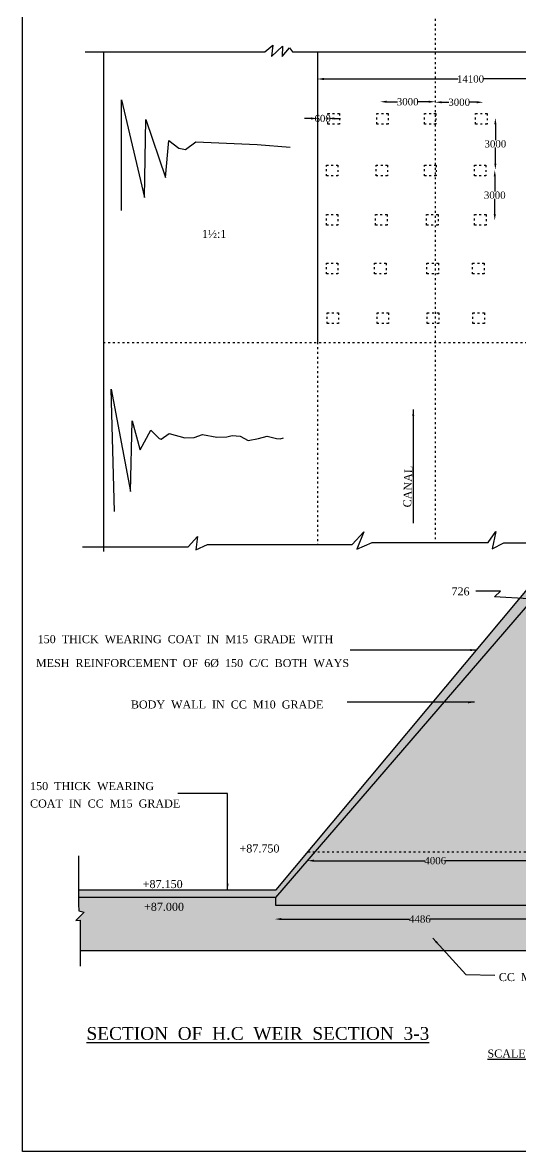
# Model space of a CAD drawing. Header units: millimetres. Extents: x 8946 to 179991, y 2465 to 113489.
# Drawn here: x 8946 to 40100, y 2465 to 73013 of the extents above; entities that cross this region are included whole.
import ezdxf

# ---------------------------------------------------------------- set-up
doc = ezdxf.new("R2010")
doc.units = ezdxf.units.MM
doc.header["$MEASUREMENT"] = 0
doc.header["$PDMODE"] = 66
doc.header["$PDSIZE"] = 170
doc.linetypes.add('ACAD_ISO03W100', pattern=[30, 12, -18])
for name, color, linetype in [('DIM', 5, 'Continuous'), ('DOT LINE', 3, 'ACAD_ISO03W100'), ('DWG. LINE', 1, 'Continuous'), ('HATCH', 2, 'Continuous'), ('TEXT', 7, 'Continuous')]:
    doc.layers.add(name, color=color, linetype=linetype)
doc.layers.add('TITLE', color=7, linetype='Continuous', lineweight=30)
doc.styles.get("Standard").update_dxf_attribs({"font": 'TIMES.TTF', "height": 450})
doc.dimstyles.get("Standard").update_dxf_attribs({"dimtxt": 450, "dimasz": 400, "dimexe": 0.18, "dimexo": 0.0625, "dimgap": 0.09, "dimtad": 0, "dimtih": 1, "dimtoh": 1, "dimdec": 1, "dimzin": 0, "dimdsep": 46, "dimtxsty": 'Standard', "dimcen": 0.09, "dimse1": 1, "dimse2": 1, "dimclrd": 5, "dimclre": 5, "dimclrt": 4, "dimadec": 0, "dimazin": 0, "dimtfac": 1, "dimtdec": 1, "dimtofl": 0, "dimtmove": 0, "dimatfit": 3, "dimfxl": 1, "dimtolj": 1, "dimtzin": 0, "dimarcsym": 0})
pattern_1 = [(50, (0, 0), (717.2602, -62.752), [75, -825]), (355, (0, 0), (-138.7513, 752.192), [60, -660]), (100.4514, (59.8, -5.2), (578.5094, 689.4395), [63.74, -701.142]), (46.1842, (0, 200), (1067.241, -165.519), [112.5, -1237.5]), (96.6356, (88.9, 186.2), (934.663, 974.118), [95.61, -1051.713]), (351.1842, (0, 200), (934.662, 974.119), [90, -990]), (21, (100, 150), (596.907, -402.619), [75, -825]), (326, (100, 150), (243.3153, 725.15), [60, -660]), (71.4514, (149.74, 116.45), (840.2226, 322.5305), [63.74, -701.142]), (37.5, (0, 0), (12.15986, 332.89385), [0, -652, 0, -670, 0, -662.5]), (7.5, (0, 0), (263.0695, 394.4117), [0, -382, 0, -637, 0, -252.5]), (327.5, (-223, 0), (533.82244, -22.55487), [0, -250, 0, -780, 0, -1035]), (317.5, (-323, 0), (583.1862, 100.105), [0, -325, 0, -518, 0, -735])]

# ---------------------------------------------------------------- blocks, each defined once
blk = doc.blocks.new('*D23')
at = {"layer": 'Defpoints', "color": 0}
for p in [(27398, 66888), (28048, 67019), (28048, 66888)]:
    blk.add_point(p, dxfattribs=at)
at = {"layer": 'DIM', "color": 5, "lineweight": -2}
for p, q in [((26998, 67019), (26598, 67019)), ((28448, 67019), (28848, 67019))]:
    blk.add_line(p, q, dxfattribs=at)
at = {"layer": 'DIM', "color": 5}
for points in [[(26998, 67086), (26998, 66952), (27398, 67019)], [(28448, 67086), (28448, 66952), (28048, 67019)]]:
    blk.add_solid(points, dxfattribs=at)
at = {"layer": 'DIM', "color": 4, "insert": (27723, 67019), "char_height": 450, "attachment_point": 5}
blk.add_mtext('\\A1;600', dxfattribs=at)
blk = doc.blocks.new('*D24')
at = {"layer": 'Defpoints', "color": 0}
for p in [(31326, 68064), (34762, 68064), (34762, 68064)]:
    blk.add_point(p, dxfattribs=at)
at = {"layer": 'DIM', "color": 5, "lineweight": -2}
for p, q in [((31726, 68064), (32405, 68064)), ((34362, 68064), (33683, 68064))]:
    blk.add_line(p, q, dxfattribs=at)
at = {"layer": 'DIM', "color": 5}
for points in [[(31726, 68131), (31726, 67998), (31326, 68064)], [(34362, 68131), (34362, 67998), (34762, 68064)]]:
    blk.add_solid(points, dxfattribs=at)
at = {"layer": 'DIM', "color": 4, "insert": (33044, 68064), "char_height": 450, "attachment_point": 5}
blk.add_mtext('\\A1;3000', dxfattribs=at)
blk = doc.blocks.new('*D25')
at = {"layer": 'Defpoints', "color": 0}
for p in [(34762, 68064), (37770, 68064), (37770, 68032)]:
    blk.add_point(p, dxfattribs=at)
at = {"layer": 'DIM', "color": 5, "lineweight": -2}
for p, q in [((35162, 68032), (35627, 68032)), ((37370, 68032), (36906, 68032))]:
    blk.add_line(p, q, dxfattribs=at)
at = {"layer": 'DIM', "color": 5}
for points in [[(35162, 68099), (35162, 67966), (34762, 68032)], [(37370, 68099), (37370, 67966), (37770, 68032)]]:
    blk.add_solid(points, dxfattribs=at)
at = {"layer": 'DIM', "color": 4, "insert": (36266, 68032), "char_height": 450, "attachment_point": 5}
blk.add_mtext('\\A1;3000', dxfattribs=at)
blk = doc.blocks.new('*D26')
at = {"layer": 'Defpoints', "color": 0}
for p in [(27398, 69487), (41538, 69487), (41538, 69487)]:
    blk.add_point(p, dxfattribs=at)
at = {"layer": 'DIM', "color": 5, "lineweight": -2}
for p, q in [((27798, 69487), (36194, 69487)), ((41138, 69487), (37754, 69487))]:
    blk.add_line(p, q, dxfattribs=at)
at = {"layer": 'DIM', "color": 5}
for points in [[(27798, 69553), (27798, 69420), (27398, 69487)], [(41138, 69553), (41138, 69420), (41538, 69487)]]:
    blk.add_solid(points, dxfattribs=at)
at = {"layer": 'DIM', "color": 4, "insert": (36974, 69487), "char_height": 450, "attachment_point": 5}
blk.add_mtext('\\A1;14100', dxfattribs=at)
blk = doc.blocks.new('*D33')
at = {"layer": 'Defpoints', "color": 0}
for p in [(38531, 67057), (38531, 63805), (38531, 63805)]:
    blk.add_point(p, dxfattribs=at)
at = {"layer": 'DIM', "color": 5, "lineweight": -2}
for p, q in [((38531, 66657), (38531, 65660)), ((38531, 64205), (38531, 65202))]:
    blk.add_line(p, q, dxfattribs=at)
at = {"layer": 'DIM', "color": 5}
for points in [[(38464, 66657), (38597, 66657), (38531, 67057)], [(38464, 64205), (38597, 64205), (38531, 63805)]]:
    blk.add_solid(points, dxfattribs=at)
at = {"layer": 'DIM', "color": 4, "insert": (38531, 65431), "char_height": 450, "attachment_point": 5}
blk.add_mtext('\\A1;3000', dxfattribs=at)
blk = doc.blocks.new('*D34')
at = {"layer": 'Defpoints', "color": 0}
for p in [(38531, 63805), (38493, 60646), (38531, 60646)]:
    blk.add_point(p, dxfattribs=at)
at = {"layer": 'DIM', "color": 5, "lineweight": -2}
for p, q in [((38493, 63405), (38493, 62455)), ((38493, 61046), (38493, 61997))]:
    blk.add_line(p, q, dxfattribs=at)
at = {"layer": 'DIM', "color": 5}
for points in [[(38427, 63405), (38560, 63405), (38493, 63805)], [(38427, 61046), (38560, 61046), (38493, 60646)]]:
    blk.add_solid(points, dxfattribs=at)
at = {"layer": 'DIM', "color": 4, "insert": (38493, 62226), "char_height": 450, "attachment_point": 5}
blk.add_mtext('\\A1;3000', dxfattribs=at)
blk = doc.blocks.new('*D53')
at = {"layer": 'Defpoints', "color": 0}
for p in [(24735, 16945), (42881, 16985), (42881, 16945)]:
    blk.add_point(p, dxfattribs=at)
at = {"layer": 'DIM', "color": 5, "lineweight": -2}
for p, q in [((25135, 16985), (33161, 16985)), ((42481, 16985), (34454, 16985))]:
    blk.add_line(p, q, dxfattribs=at)
at = {"layer": 'DIM', "color": 5}
for points in [[(25135, 17051), (25135, 16918), (24735, 16985)], [(42481, 17051), (42481, 16918), (42881, 16985)]]:
    blk.add_solid(points, dxfattribs=at)
at = {"layer": 'DIM', "color": 4, "insert": (33808, 16985), "char_height": 450, "attachment_point": 5}
blk.add_mtext('\\A1;4486', dxfattribs=at)
blk = doc.blocks.new('*D54')
at = {"layer": 'Defpoints', "color": 0}
for p in [(26781, 20635), (42757, 20635), (42757, 20635)]:
    blk.add_point(p, dxfattribs=at)
at = {"layer": 'DIM', "color": 5, "lineweight": -2}
for p, q in [((27181, 20635), (34122, 20635)), ((42357, 20635), (35415, 20635))]:
    blk.add_line(p, q, dxfattribs=at)
at = {"layer": 'DIM', "color": 5}
for points in [[(27181, 20702), (27181, 20568), (26781, 20635)], [(42357, 20702), (42357, 20568), (42757, 20635)]]:
    blk.add_solid(points, dxfattribs=at)
at = {"layer": 'DIM', "color": 4, "insert": (34769, 20635), "char_height": 450, "attachment_point": 5}
blk.add_mtext('\\A1;4006', dxfattribs=at)

msp = doc.modelspace()

# ---------------------------------------------------------------- hatches: boundary and pattern name
at = {"layer": 'HATCH'}
h = msp.add_hatch(dxfattribs=at)
h.set_pattern_fill('AR-CONC', color=256, scale=100, style=0)
h.set_pattern_definition(pattern_1)
h.paths.add_polyline_path([(44416.05, 17829.26), (24796, 17829.26), (24796, 18334.08), (12456.48, 18334.08), (12456.48, 17926.34), (12459.24, 17495.77), (12811.1, 17419.47), (12281.7, 16892.54), (12559.91, 16919.8), (12559.91, 15025.64), (44416.05, 15025.64)])
h.paths.add_polyline_path([(41916.82, 38096.92), (41846.87, 38096.92), (27265.42, 21196.27), (41916.82, 21196.27)])
h.paths.add_polyline_path([(42756.68, 38096.92), (41916.82, 38096.92), (41916.82, 21196.27), (42756.68, 21196.27)])
h.paths.add_polyline_path([(72435.04, 28107.46), (76927.14, 28107.46), (76927.14, 29308.18), (76095.23, 29308.18), (72518.27, 29308.18), (72518.27, 29084.36), (65031.42, 29084.36), (65031.42, 28597.37), (65518.39, 28733.23), (64969.92, 28316.59), (64969.92, 27317.02), (72435.04, 27317.02)])
h.paths.add_polyline_path([(74269.1, 31675.54), (72518.27, 31675.54), (72518.27, 29308.18), (76095.23, 29308.18), (75453.9, 30209.44)])
h.paths.add_polyline_path([(79836.27, 32113.55), (73915.13, 32113.55), (74269.1, 31675.54), (79836.27, 31675.54)])
h.paths.add_polyline_path([(79791.96, 30937.61), (80151.09, 31273.99), (79836.27, 31170.84), (79836.27, 31675.54), (74269.1, 31675.54), (75453.9, 30209.44), (79791.96, 30209.44)])
h.paths.add_polyline_path([(73915.13, 32113.55), (72518.27, 32113.55), (72518.27, 31675.54), (74269.1, 31675.54)])
h.paths.add_polyline_path([(88410.3, 35784.56), (85862.76, 28833.67), (88410.3, 28833.67)])
h.paths.add_polyline_path([(89649.06, 35784.56), (88410.3, 35784.56), (88410.3, 28833.67), (89649.06, 28833.67)])
h.paths.add_polyline_path([(90523.43, 28833.67), (85108.03, 28833.67), (85108.03, 27549.58), (90523.43, 27549.58)])
h.paths.add_polyline_path([(95182.11, 28624.27), (94751.62, 28357.5), (95006.36, 28809.37), (95006.36, 29084.19), (89649.06, 29084.19), (89649.06, 28833.67), (90523.43, 28833.67), (90523.43, 27549.58), (94996.84, 27549.58), (94996.84, 28201.43)])
h.paths.add_polyline_path([(95006.36, 29417.75), (89649.06, 29417.75), (89649.06, 29084.19), (95006.36, 29084.19)])
h.paths.add_polyline_path([(93412.99, 22287.79), (91954.57, 22287.79), (91954.57, 9844.51), (93412.99, 9844.51)])
h.paths.add_polyline_path([(91954.57, 22287.79), (86837.53, 9844.51), (91954.57, 9844.51)])
h.paths.add_polyline_path([(94304.45, 9844.51), (86148.08, 9844.51), (86148.08, 8524.1), (94304.45, 8524.1)])
h.paths.add_polyline_path([(100796, 9675.02), (100622.95, 9640.57), (100622.95, 10063.84), (93412.99, 10063.84), (93412.99, 9844.51), (94304.45, 9844.51), (94304.45, 8524.1), (100574.53, 8524.1), (100574.53, 9070.3), (100756.93, 9438.15), (100429.29, 9239.04)])
h.paths.add_polyline_path([(100622.95, 10539.64), (93412.99, 10539.64), (93412.99, 10063.84), (100622.95, 10063.84)])
h.paths.add_polyline_path([(111664.31, 25041.19), (105602.65, 9710.55), (111664.31, 9710.55)])
h.paths.add_polyline_path([(112901.61, 25041.19), (111664.31, 25041.19), (111664.31, 9710.55), (112901.61, 9710.55)])
h.paths.add_polyline_path([(113756.35, 9710.55), (104774.25, 9710.55), (104774.25, 8469.24), (113756.35, 8469.24)])
h.paths.add_polyline_path([(119208.53, 10965.13), (118771.86, 10777.39), (118771.86, 11393.17), (112901.61, 11393.17), (112901.61, 9965.8), (118723.16, 9965.8), (118723.16, 10530.78)])
h.paths.add_polyline_path([(118771.86, 11796.43), (112901.61, 11796.43), (112901.61, 11393.17), (118771.86, 11393.17)])
h.paths.add_polyline_path([(119042.56, 28808.42), (118754.43, 28887.4), (119029.98, 29144.54), (118719.45, 29051.53), (118719.45, 29651.43), (114029.48, 29651.43), (114029.48, 29077.7), (114681.01, 29077.7), (114681.01, 27724.49), (118718.05, 27724.49), (118718.05, 28463.25)])
h.paths.add_polyline_path([(114681.01, 29077.7), (105679.86, 29077.7), (105679.86, 27724.49), (114681.01, 27724.49)])
h.paths.add_polyline_path([(112654.29, 43519.47), (106540.67, 29077.7), (112654.29, 29077.7)])
h.paths.add_polyline_path([(114029.48, 43519.47), (112654.29, 43519.47), (112654.29, 29077.7), (114029.48, 29077.7)])
h = msp.add_hatch(dxfattribs=at)
h.set_pattern_fill('AR-CONC', color=256, scale=100, style=0)
h.set_pattern_definition(pattern_1)
h.paths.add_polyline_path([(41846.87, 38096.92), (41916.82, 38096.92), (41916.82, 38634.37), (41273.37, 38471.96), (26813.37, 21196.27), (27265.42, 21196.27)])
h.paths.add_polyline_path([(27265.42, 21196.27), (26813.37, 21196.27), (24814.48, 18808.14), (12456.48, 18808.14), (12456.48, 18334.08), (24796, 18334.08)])
h = msp.add_hatch(dxfattribs=at)
h.set_pattern_fill('AR-CONC', color=256, scale=100, style=0)
h.paths.add_polyline_path([(41916.82, 17829.26), (41916.82, 21196.27), (27265.42, 21196.27), (24796, 18334.08), (24796, 17829.26)])

# ---------------------------------------------------------------- linework, layer by layer
at = {"layer": 'DIM'}
msp.add_lwpolyline([(38475.63, 37121.71), (38859.55, 37486.11), (37303.05, 37486.11)], dxfattribs=at)
at = {"layer": 'DOT LINE', "ltscale": 10}
for points in [[(34762.15, 99638.8), (34762.15, 40530.36)], [(14000.5, 53027.52), (94353.47, 53027.52)], [(27398.38, 53027.52), (27398.38, 40399.01)], [(26813.37, 21196.27), (42756.68, 21196.27)]]:
    msp.add_lwpolyline(points, dxfattribs=at)
for points in [[(28047.71, 67324.94), (28767.51, 67324.94), (28767.51, 66658.41), (28047.71, 66658.41)], [(31106.32, 67330.55), (31826.12, 67330.55), (31826.12, 66664.02), (31106.32, 66664.02)], [(34086.45, 67324.94), (34806.24, 67324.94), (34806.24, 66658.41), (34086.45, 66658.41)], [(37292.02, 67324.94), (38011.81, 67324.94), (38011.81, 66658.41), (37292.02, 66658.41)], [(27961.14, 64094.62), (28680.94, 64094.62), (28680.94, 63428.09), (27961.14, 63428.09)], [(31064.53, 64094.62), (31784.33, 64094.62), (31784.33, 63428.09), (31064.53, 63428.09)], [(34098.72, 64094.62), (34818.52, 64094.62), (34818.52, 63428.09), (34098.72, 63428.09)], [(37220.86, 64094.62), (37940.65, 64094.62), (37940.65, 63428.09), (37220.86, 63428.09)], [(27961.14, 61016.76), (28680.94, 61016.76), (28680.94, 60350.23), (27961.14, 60350.23)], [(31030.49, 61016.76), (31750.29, 61016.76), (31750.29, 60350.23), (31030.49, 60350.23)], [(34223.24, 61016.76), (34943.04, 61016.76), (34943.04, 60350.23), (34223.24, 60350.23)], [(37226.36, 61016.76), (37946.15, 61016.76), (37946.15, 60350.23), (37226.36, 60350.23)], [(27961.14, 57969.03), (28680.94, 57969.03), (28680.94, 57302.5), (27961.14, 57302.5)], [(30972.92, 57969.03), (31692.72, 57969.03), (31692.72, 57302.5), (30972.92, 57302.5)], [(34252.19, 57969.03), (34971.99, 57969.03), (34971.99, 57302.5), (34252.19, 57302.5)], [(37110.16, 57969.03), (37829.96, 57969.03), (37829.96, 57302.5), (37110.16, 57302.5)], [(28001.5, 54866.45), (28721.3, 54866.45), (28721.3, 54199.92), (28001.5, 54199.92)], [(31126.01, 54866.45), (31845.81, 54866.45), (31845.81, 54199.92), (31126.01, 54199.92)], [(34267.82, 54866.45), (34987.62, 54866.45), (34987.62, 54199.92), (34267.82, 54199.92)], [(37121.85, 54866.45), (37841.65, 54866.45), (37841.65, 54199.92), (37121.85, 54199.92)]]:
    msp.add_lwpolyline(points, close=True, dxfattribs=at)
at = {"layer": 'DWG. LINE'}
for points in [[(24109.65, 71175.79), (24605.71, 71592.92), (24513.03, 70898.51), (25202.93, 71546.63), (25192.63, 70898.51), (25645.69, 71443.75), (25846.48, 71175.79)], [(12866.12, 71175.79), (24109.65, 71175.79)], [(14000.5, 71175.79), (14000.5, 39956.24)], [(25846.48, 71175.79), (42921.28, 71175.79)], [(27398.38, 71175.79), (27398.38, 53027.52)], [(12695.86, 40253.23), (19309.41, 40253.23), (19888.27, 40901.3), (19779.27, 40060.07), (20514.14, 40399.01), (29577.69, 40399.01), (30293.77, 41195.89), (29870.78, 40094.45), (30823.34, 40530.36), (38087.38, 40530.36), (38551.28, 41198.16), (38332.63, 40122.64), (39058.62, 40494.15), (43454.42, 40494.15)], [(12456.48, 18808.14), (24814.48, 18808.14), (41273.37, 38471.96), (41916.82, 38634.37), (41916.82, 38634.37)], [(24796, 18334.08), (41846.87, 38096.92), (41846.87, 38096.92)], [(12456.48, 20927.95), (12456.48, 17926.34), (12459.24, 17495.77), (12811.1, 17419.47), (12281.7, 16892.54), (12559.91, 16919.8), (12559.91, 14033.26)], [(12559.91, 15025.64), (44416.05, 15025.64), (44416.05, 18832.38)], [(44416.05, 17829.26), (24796, 17829.26), (24796, 18334.08), (12456.48, 18334.08)]]:
    msp.add_lwpolyline(points, dxfattribs=at)
at = {"layer": 'HATCH'}
for points in [[(15143.82, 61271.17), (15143.82, 68174.25), (16570.36, 62070.79), (16667.09, 66961.37), (17897.71, 63330.26), (18089.82, 65652.74), (18714.19, 65153.69), (19146.45, 65076.92), (19789.64, 65569.82), (23631.02, 65394.68), (25696.87, 65235.69)], [(14692.17, 42450.98), (14483, 50100.79), (15701.16, 43708.36), (15796.18, 48121.47), (16281.35, 46353.62), (16313.61, 46311.15), (16966.92, 47541.3), (17491.2, 47024.08), (17627.59, 46981.23), (18125.49, 47333.73), (19101.5, 47057), (19693.21, 47080.24), (20201, 47277.9), (21099.41, 47096.38), (21729.2, 47132.62), (22065.53, 47201.8), (22554.87, 47161.62), (23056.07, 46901.37), (23715.54, 47013.38), (24251.88, 47155.3), (24828.92, 47013.64), (25066.33, 46993.88), (25280.65, 47053.18)]]:
    msp.add_lwpolyline(points, dxfattribs=at)
at = {"layer": 'TITLE'}
msp.add_lwpolyline([(8945.6, 113489.04), (179128.64, 113489.04), (179128.64, 2465.35), (8945.6, 2465.35)], close=True, dxfattribs=at)

# ---------------------------------------------------------------- texts
at = {"layer": 'TEXT'}
for s, p in [('1½:1', (20166.54, 59554.66)), ('726', (35783.72, 37214.07)), ('150  THICK  WEARING  COAT  IN  M15  GRADE  WITH', (9888.79, 34226.91)), ('MESH  REINFORCEMENT  OF  6%%C  150  C/C  BOTH  WAYS', (9781.35, 32737.21)), ('BODY  WALL  IN  CC  M10  GRADE', (15724.91, 30146.78)), ('150  THICK  WEARING', (9416.56, 25047.44)), ('COAT  IN  CC  M15  GRADE', (9411.86, 23957.65)), ('+87.750', (22519.35, 21147.55)), ('+87.150', (16463.52, 18922.16)), ('+87.000', (16544.78, 17501.5)), ('CC  M10  GRADE', (38746.87, 13110.48))]:
    msp.add_text(s, height=500, dxfattribs=at).set_placement(p)
msp.add_text('CANAL', height=500, rotation=88.1372454, dxfattribs=at).set_placement((33262.86, 42708.35))
at = {"layer": 'TITLE'}
for s, height, p in [('%%USECTION  OF  H.C  WEIR  SECTION  3-3', 800, (12947.39, 9440.15)), ('%%USCALE  1:50', 500, (38036.19, 8331.98))]:
    msp.add_text(s, height=height, dxfattribs=at).set_placement(p)

# ---------------------------------------------------------------- dimensions: what is measured, and where the dimension line sits
at = {"layer": 'DIM'}
dim = msp.add_linear_dim(base=(41537.58, 69486.72), p1=(27398.38, 69486.72), p2=(41537.58, 69486.72), angle=0, text='14100', dimstyle='Standard', dxfattribs=at)
dim.commit()
dim.dimension.update_dxf_attribs({"geometry": '*D26', "text_midpoint": (36973.98, 69486.72), "dimtype": 161})
for p1, p2, distance, text, picture, middle in [((31325.56, 68064.22), (34762.15, 68064.22), 0, '3000', '*D24', (33043.85, 68064.22)), ((34762.15, 68064.22), (37770.39, 68064.22), -31.76, '3000', '*D25', (36266.27, 68032.46)), ((38530.77, 67056.89), (38530.77, 63805.45), -0.02, '3000', '*D33', (38530.75, 65431.17)), ((38530.75, 63805.45), (38530.75, 60646.14), -37.53, '3000', '*D34', (38493.22, 62225.79)), ((26781.22, 20635.05), (42756.68, 20635.05), 0, '4006', '*D54', (34768.95, 20635.05)), ((24734.57, 16945.37), (42880.54, 16945.37), 39.43, '4486', '*D53', (33807.55, 16984.79))]:
    dim = msp.add_aligned_dim(p1=p1, p2=p2, distance=distance, text=text, dimstyle='Standard', dxfattribs=at)
    dim.commit()
    dim.dimension.update_dxf_attribs({"geometry": picture, "text_midpoint": middle})
dim = msp.add_linear_dim(base=(28047.71, 67018.88), p1=(27398.38, 66888.45), p2=(28047.71, 66888.45), angle=0, text='600', dimstyle='Standard', override={"dimtxt": 250}, dxfattribs=at)
dim.commit()
dim.dimension.update_dxf_attribs({"geometry": '*D23', "text_midpoint": (27723.04, 67018.88), "dimtype": 161})

# ---------------------------------------------------------------- leaders
for points in [[(33390.82, 48835.28), (33390.82, 41735.74)], [(41590.8, 37458.29), (40621.66, 37004.46), (38475.63, 37121.71)], [(37361.14, 33797.92), (29451.74, 33797.92)], [(37223.96, 30537.12), (29254.94, 30537.12)], [(21774.34, 18808.14), (21774.34, 24831.02), (18662.3, 24831.02)], [(34614.91, 15790.49), (36684.03, 13512.62), (38491.3, 13487.77)]]:
    msp.add_leader(points, dimstyle='Standard', override={"dimgap": 0.09, "dimtad": 0}, dxfattribs=at)

doc.saveas('drawing.dxf')
